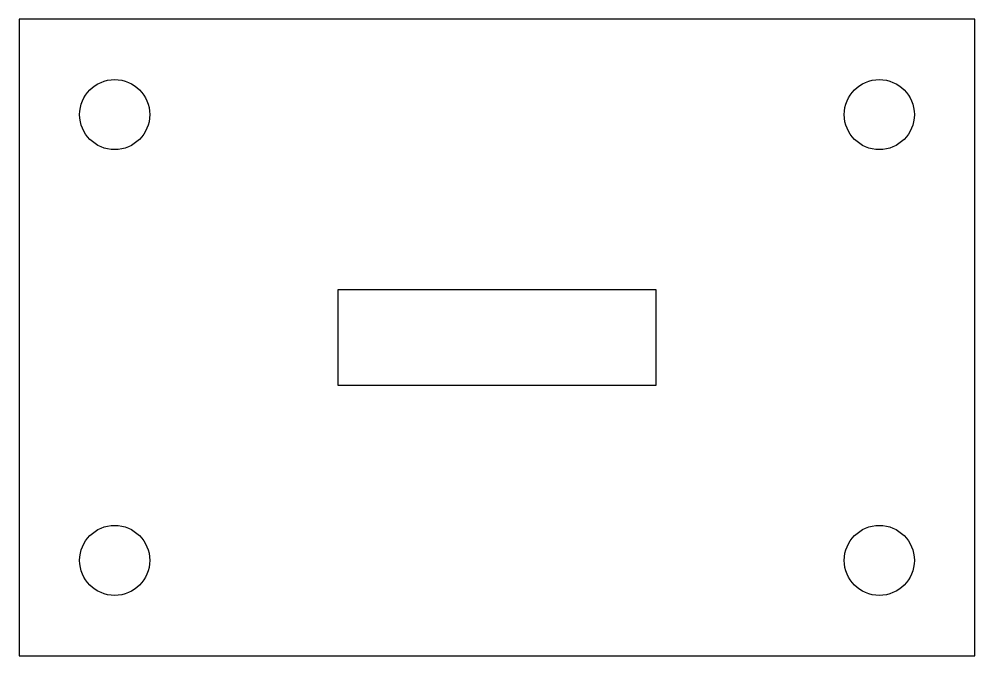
# Model space of a CAD drawing. Header units: metres. Extents: x 0 to 60, y 0 to 40.
import ezdxf

# ---------------------------------------------------------------- set-up
doc = ezdxf.new("R2010")
doc.units = ezdxf.units.M

msp = doc.modelspace()

# ---------------------------------------------------------------- linework, layer by layer
for points in [[(0, 0), (60, 0), (60, 40), (0, 40)], [(20, 17), (40, 17), (40, 23), (20, 23)]]:
    msp.add_lwpolyline(points, close=True)
for centre in [(6, 34), (54, 34), (6, 6), (54, 6)]:
    msp.add_circle(centre, 2.2)

doc.saveas('drawing.dxf')
